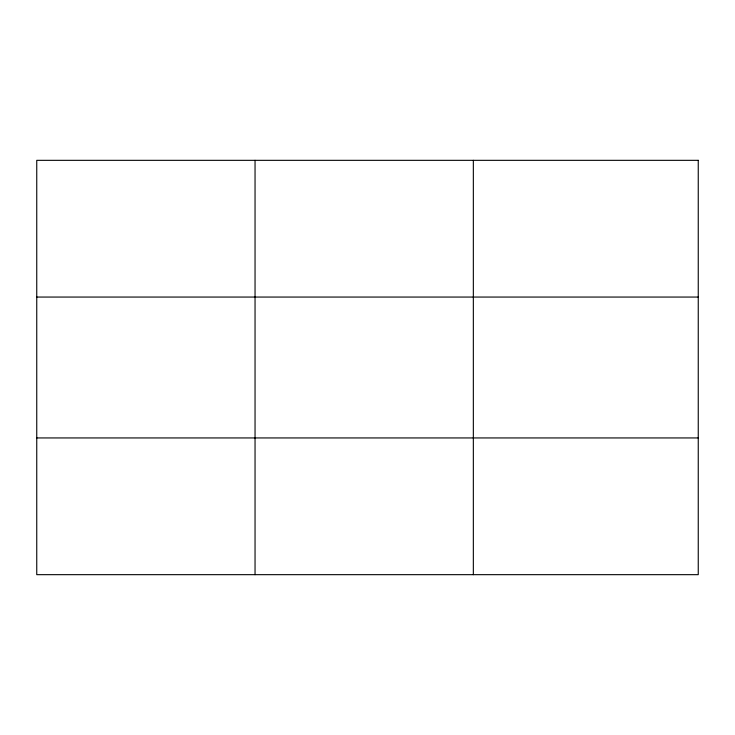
<?xml version="1.0" encoding="UTF-8"?>
<svg xmlns="http://www.w3.org/2000/svg" width="735" height="735" viewBox="0 0 735 735"><rect width="100%" height="100%" fill="white"/><g stroke="black" fill="none" stroke-linecap="round" stroke-linejoin="round"><path stroke-width="1.1" d="M255.045 574.669L255.045 160.331M473.34 574.669L473.34 160.331M36.75 297.059L698.25 297.059M36.75 437.941L698.25 437.941M698.25 160.331L698.25 574.669L36.75 574.669L36.75 160.331L698.25 160.331"/></g></svg>
